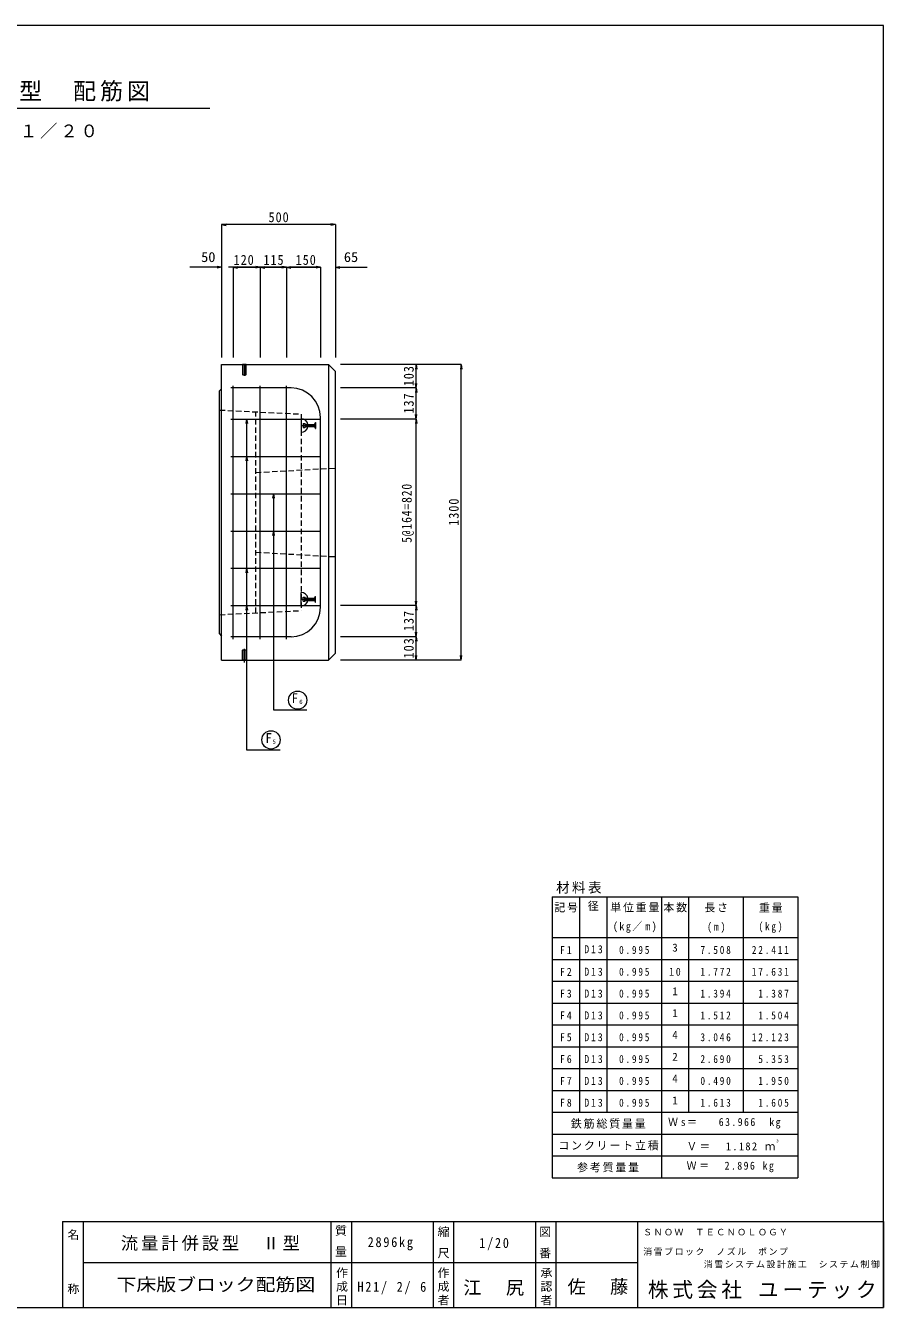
# Model space of a CAD drawing. Units: millimetres, scale not verified. Extents: x -3978 to 3978, y -2819 to 2819.
# Drawn here: x 206 to 3978, y -2819 to 2819 of the extents above; entities that cross this region are included whole.
import ezdxf
from ezdxf.enums import TextEntityAlignment as Align

# ---------------------------------------------------------------- set-up
doc = ezdxf.new("R2010")
doc.units = ezdxf.units.MM
doc.header["$LTSCALE"] = 20
doc.linetypes.add('CHAIN2', pattern=[12, 9, -1, 1, -1])
doc.linetypes.add('DASHED1', pattern=[1.8, 1.2, -0.6])
for name, color, linetype, lineweight in [('0-1_製品図', 4, 'Continuous', 9), ('0-3_鉄筋', 2, 'Continuous', 9), ('0-6_鉄筋', 4, 'Continuous', 9), ('0-F', 7, 'Continuous', 9), ('1-0', 7, 'Continuous', 9)]:
    doc.layers.add(name, color=color, linetype=linetype, lineweight=lineweight)
doc.styles.add('@ＭＳ ゴシック', font='')
doc.styles.add('ＭＳ ゴシック', font='')
doc.styles.get('@ＭＳ ゴシック').set_extended_font_data('@MS Gothic')
doc.styles.get('ＭＳ ゴシック').set_extended_font_data('MS Gothic')

msp = doc.modelspace()

# ---------------------------------------------------------------- linework, layer by layer
at = {"layer": '0-1_製品図', "color": 3}
for p, q in [((1068.1, 1327.95), (1538.1, 1327.95)), ((1068.1, 27.95), (1068.1, 1327.95)), ((1538.1, 1327.95), (1568.1, 1297.95)), ((1538.1, 1327.95), (1538.1, 27.95)), ((1568.1, 57.95), (1568.1, 1297.95)), ((1568.1, 57.95), (1538.1, 27.95)), ((1068.1, 27.95), (1538.1, 27.95))]:
    msp.add_line(p, q, dxfattribs=at)
at = {"layer": '0-1_製品図', "color": 7, "linetype": 'DASHED1'}
for p, q in [((1160.1, 1327.95), (1176.1, 1327.95)), ((1160.1, 1327.95), (1176.1, 1327.95)), ((1059.1, 1127.95), (1418.1, 1110)), ((1218.1, 235.9), (1218.1, 1120)), ((1418.1, 1110), (1418.1, 245.9)), ((1218.1, 852.95), (1568.1, 872.95)), ((1218.1, 502.95), (1568.1, 482.95)), ((1059.1, 227.95), (1418.1, 245.9)), ((1160.1, 27.95), (1176.1, 27.95)), ((1160.1, 27.95), (1176.1, 27.95))]:
    msp.add_line(p, q, dxfattribs=at)
at = {"layer": '0-1_製品図'}
for p, q in [((1161.2, 1327.95), (1161.2, 1282.95)), ((1175, 1282.95), (1175, 1327.95)), ((1160.1, 1284.05), (1161.2, 1282.95)), ((1161.2, 1282.95), (1175, 1282.95)), ((1175, 1282.95), (1176.1, 1284.05)), ((1418.1, 1089.95), (1418.1, 1029.95)), ((1479.1, 1072.45), (1481.1, 1072.45)), ((1479.1, 1072.45), (1479.1, 1047.45)), ((1481.1, 1072.45), (1481.1, 1047.45)), ((1426.1, 1068.95), (1433.6, 1068.95)), ((1426.1, 1068.95), (1426.1, 1050.95)), ((1426.1, 1050.95), (1433.6, 1050.95)), ((1433.6, 1068.95), (1433.6, 1050.95)), ((1436.6, 1064.95), (1433.6, 1068.95)), ((1436.6, 1054.95), (1433.6, 1050.95)), ((1436.6, 1064.95), (1474.1, 1064.95)), ((1436.6, 1064.95), (1436.6, 1054.95)), ((1436.6, 1054.95), (1474.1, 1054.95)), ((1479.1, 1047.45), (1481.1, 1047.45)), ((1418.1, 265.95), (1418.1, 325.95)), ((1426.1, 304.95), (1433.6, 304.95)), ((1426.1, 286.95), (1426.1, 304.95)), ((1426.1, 286.95), (1433.6, 286.95)), ((1433.6, 286.95), (1433.6, 304.95)), ((1436.6, 300.95), (1433.6, 304.95)), ((1436.6, 290.95), (1433.6, 286.95)), ((1436.6, 290.95), (1436.6, 300.95)), ((1436.6, 300.95), (1474.1, 300.95)), ((1436.6, 290.95), (1474.1, 290.95)), ((1479.1, 308.45), (1481.1, 308.45)), ((1479.1, 283.45), (1479.1, 308.45)), ((1479.1, 283.45), (1481.1, 283.45)), ((1481.1, 283.45), (1481.1, 308.45)), ((1160.1, 71.85), (1161.2, 72.95)), ((1161.2, 27.95), (1161.2, 72.95)), ((1161.2, 72.95), (1175, 72.95)), ((1175, 72.95), (1175, 27.95)), ((1175, 72.95), (1176.1, 71.85))]:
    msp.add_line(p, q, dxfattribs=at)
at = {"layer": '0-1_製品図', "linetype": 'CHAIN2'}
for p, q in [((1168.1, 1331.9), (1168.1, 1279)), ((1168.1, 24), (1168.1, 76.9))]:
    msp.add_line(p, q, dxfattribs=at)
at = {"layer": '0-1_製品図', "color": 7, "lineweight": 18}
for p, q in [((1059.1, 1212.95), (1068.1, 1221.95)), ((1059.1, 142.95), (1059.1, 1212.95)), ((1059.1, 142.95), (1068.1, 133.95))]:
    msp.add_line(p, q, dxfattribs=at)
at = {"layer": '0-1_製品図', "linetype": 'DASHED1'}
msp.add_line((1168.1, 17.95), (1168.1, 87.95), dxfattribs=at)
at = {"layer": '0-1_製品図'}
for points in [[(1176.1, 1284.05), (1176.1, 1327.95), (1160.1, 1327.95), (1160.1, 1284.05)], [(1176.1, 71.85), (1176.1, 27.95), (1160.1, 27.95), (1160.1, 71.85)]]:
    msp.add_lwpolyline(points, dxfattribs=at)
for centre, radius, start, end in [((1418.1, 1059.95), 30, 9.59407, 90), ((1418.1, 1059.95), 30, 270, 350.40593), ((1474.1, 1069.95), 5, 270, 0), ((1474.1, 1049.95), 5, 360, 90), ((1418.1, 295.95), 30, 9.59407, 90), ((1418.1, 295.95), 30, 270, 350.40593), ((1474.1, 305.95), 5, 270, 0), ((1474.1, 285.95), 5, 0, 90)]:
    msp.add_arc(centre, radius, start, end, dxfattribs=at)
at = {"layer": '0-3_鉄筋'}
for p, q in [((1373.1, 1224.95), (1108.1, 1224.95)), ((1118.1, 120.95), (1118.1, 1234.95)), ((1238.1, 120.95), (1238.1, 1234.95)), ((1353.1, 120.95), (1353.1, 1234.95)), ((1108.1, 1087.95), (1503.1, 1087.95)), ((1503.1, 260.95), (1503.1, 1094.95)), ((1108.1, 923.95), (1503.1, 923.95)), ((1108.1, 759.95), (1503.1, 759.95)), ((1108.1, 595.95), (1503.1, 595.95)), ((1108.1, 431.95), (1503.1, 431.95)), ((1108.1, 267.95), (1503.1, 267.95)), ((1373.1, 130.95), (1108.1, 130.95))]:
    msp.add_line(p, q, dxfattribs=at)
for centre, start, end in [((1373.1, 1094.95), 0, 90), ((1373.1, 260.95), 270, 0)]:
    msp.add_arc(centre, 130, start, end, dxfattribs=at)
at = {"layer": '0-6_鉄筋'}
for p, q in [((1068.1, 1943.65), (1087.79, 1947.13)), ((1568.1, 1943.65), (1068.1, 1943.65)), ((1068.1, 1943.65), (1087.79, 1940.18)), ((1068.1, 1943.65), (1068.1, 1755.72)), ((1568.1, 1943.65), (1548.4, 1947.13)), ((1568.1, 1943.65), (1548.4, 1940.18)), ((1568.1, 1943.65), (1568.1, 1755.72)), ((1068.1, 1755.72), (928.1, 1755.72)), ((1068.1, 1755.72), (1048.4, 1759.2)), ((1068.1, 1755.72), (1048.4, 1752.25)), ((1068.1, 1755.72), (1068.1, 1359.14)), ((1238.1, 1755.72), (1098.1, 1755.72)), ((1118.1, 1755.72), (1137.79, 1759.2)), ((1118.1, 1755.72), (1258.1, 1755.72)), ((1118.1, 1755.72), (1137.79, 1752.25)), ((1118.1, 1755.72), (1118.1, 1359.14)), ((1353.1, 1755.72), (1213.1, 1755.72)), ((1238.1, 1755.72), (1218.4, 1759.2)), ((1238.1, 1755.72), (1218.4, 1752.25)), ((1238.1, 1755.72), (1257.79, 1759.2)), ((1238.1, 1755.72), (1378.1, 1755.72)), ((1238.1, 1755.72), (1238.1, 1359.14)), ((1238.1, 1755.72), (1353.1, 1755.72)), ((1353.1, 1755.72), (1333.4, 1759.2)), ((1353.1, 1755.72), (1333.4, 1752.25)), ((1353.1, 1755.72), (1372.79, 1759.2)), ((1353.1, 1755.72), (1493.1, 1755.72)), ((1353.1, 1755.72), (1372.79, 1752.25)), ((1353.1, 1755.72), (1353.1, 1359.14)), ((1353.1, 1755.72), (1503.1, 1755.72)), ((1503.1, 1755.72), (1363.1, 1755.72)), ((1503.1, 1755.72), (1483.4, 1759.2)), ((1503.1, 1755.72), (1483.4, 1752.25)), ((1503.1, 1755.72), (1503.1, 1359.14)), ((1568.1, 1755.72), (1587.79, 1759.2)), ((1568.1, 1755.72), (1708.1, 1755.72)), ((1568.1, 1755.72), (1587.79, 1752.25)), ((1568.1, 1755.72), (1568.1, 1359.14)), ((1923.49, 1327.95), (1590.66, 1327.95)), ((1923.49, 1327.95), (1920.02, 1308.25)), ((1923.49, 1224.95), (1923.49, 1327.95)), ((1923.49, 1327.95), (1926.97, 1308.25)), ((2121.39, 1327.95), (1923.49, 1327.95)), ((2121.39, 1327.95), (2117.92, 1308.25)), ((2121.39, 27.95), (2121.39, 1327.95)), ((2121.39, 1327.95), (2124.87, 1308.25)), ((1923.49, 1224.95), (1920.02, 1244.65)), ((1923.49, 1224.95), (1926.97, 1244.65)), ((1923.49, 1224.95), (1590.66, 1224.95)), ((1923.49, 1224.95), (1920.02, 1205.25)), ((1923.49, 1087.95), (1923.49, 1224.95)), ((1923.49, 1224.95), (1926.97, 1205.25)), ((1923.49, 1087.95), (1590.66, 1087.95)), ((1923.49, 1087.95), (1920.02, 1107.65)), ((1923.49, 1087.95), (1920.02, 1068.25)), ((1923.49, 1087.95), (1926.97, 1107.65)), ((1923.49, 267.95), (1923.49, 1087.95)), ((1923.49, 1087.95), (1926.97, 1068.25)), ((1418.1, 1059.95), (1481.1, 1059.95)), ((1418.1, 295.95), (1481.1, 295.95)), ((1923.49, 267.95), (1920.02, 287.65)), ((1923.49, 267.95), (1926.97, 287.65)), ((1923.49, 267.95), (1590.66, 267.95)), ((1923.49, 267.95), (1920.02, 248.25)), ((1923.49, 130.95), (1923.49, 267.95)), ((1923.49, 267.95), (1926.97, 248.25)), ((1923.49, 130.95), (1590.66, 130.95)), ((1923.49, 130.95), (1920.02, 150.65)), ((1923.49, 130.95), (1920.02, 111.25)), ((1923.49, 130.95), (1926.97, 150.65)), ((1923.49, 27.95), (1923.49, 130.95)), ((1923.49, 130.95), (1926.97, 111.25)), ((1923.49, 27.95), (1590.66, 27.95)), ((1923.49, 27.95), (1920.02, 47.65)), ((1923.49, 27.95), (1926.97, 47.65)), ((2121.39, 27.95), (1923.49, 27.95)), ((2121.39, 27.95), (2117.92, 47.65)), ((2121.39, 27.95), (2124.87, 47.65))]:
    msp.add_line(p, q, dxfattribs=at)
at = {"layer": '0-6_鉄筋', "color": 7}
for p, q in [((1295.6, -191.23), (1442.65, -191.23)), ((1178.1, -365.86), (1325.15, -365.86))]:
    msp.add_line(p, q, dxfattribs=at)
at = {"layer": '0-6_鉄筋'}
msp.add_lwpolyline([(1118.1, 1755.72), (1238.1, 1755.72), (1257.79, 1752.25)], dxfattribs=at)
for centre in [(1402.55, -148.09), (1285.05, -322.72)]:
    msp.add_circle(centre, 40.21, dxfattribs=at)
at = {"layer": '0-F'}
for p, q in [((1178.1, 1087.95), (1174.63, 1068.25)), ((1178.1, 1087.95), (1178.1, -365.86)), ((1178.1, 1087.95), (1181.57, 1068.25)), ((1178.1, 923.95), (1174.63, 904.25)), ((1178.1, 923.95), (1181.57, 904.25)), ((1295.6, 759.95), (1292.13, 740.25)), ((1295.6, 759.95), (1295.6, -191.23)), ((1295.6, 759.95), (1299.07, 740.25)), ((1295.6, 595.95), (1292.13, 576.25)), ((1295.6, 595.95), (1299.07, 576.25)), ((1178.1, 431.95), (1174.63, 412.25)), ((1178.1, 431.95), (1181.57, 412.25)), ((1178.1, 267.95), (1174.63, 248.25)), ((1178.1, 267.95), (1181.57, 248.25))]:
    msp.add_line(p, q, dxfattribs=at)
at = {"layer": '1-0', "color": 5}
for p, q in [((3978.45, 2818.65), (-3978.45, 2818.65)), ((3978.45, -2818.65), (3978.45, 2818.65)), ((-3978.45, -2818.65), (3978.45, -2818.65))]:
    msp.add_line(p, q, dxfattribs=at)
at = {"layer": '1-0'}
for p, q in [((-1006.29, 2455.59), (1016.54, 2455.59)), ((2642.11, -1012.56), (2642.11, -1576.56)), ((2642.11, -1012.56), (2642.11, -1960.56)), ((2762.11, -1012.56), (2762.11, -1576.56)), ((2762.11, -1012.56), (2762.11, -1960.56)), ((3002.11, -1012.56), (3002.11, -2248.56)), ((3122.11, -1012.56), (3122.11, -1480.56)), ((3122.11, -1012.56), (3122.11, -1960.56)), ((3362.11, -1012.56), (3362.11, -1576.56)), ((3362.11, -1012.56), (3362.11, -1960.56)), ((2522.11, -1192.56), (3602.11, -1192.56)), ((2522.11, -1288.56), (3602.11, -1288.56)), ((2522.11, -1384.56), (3602.11, -1384.56)), ((2522.11, -1480.56), (3602.11, -1480.56)), ((2522.11, -1576.56), (3602.11, -1576.56)), ((2522.11, -1576.56), (3602.11, -1576.56)), ((2522.11, -1576.56), (3602.11, -1576.56)), ((2522.11, -1672.56), (3602.11, -1672.56)), ((2522.11, -1672.56), (3602.11, -1672.56)), ((2522.11, -1768.56), (3602.11, -1768.56)), ((2522.11, -1864.56), (3602.11, -1864.56)), ((2522.11, -1960.56), (3602.11, -1960.56)), ((2522.11, -2056.56), (3602.11, -2056.56)), ((2522.11, -2152.56), (3602.11, -2152.56))]:
    msp.add_line(p, q, dxfattribs=at)
at = {"layer": '1-0', "color": 3}
for p, q in [((2522.11, -1012.56), (2522.11, -2248.56)), ((2522.11, -1012.56), (3602.11, -1012.56)), ((3602.11, -1012.56), (3602.11, -2248.56)), ((2522.11, -2248.56), (3602.11, -2248.56))]:
    msp.add_line(p, q, dxfattribs=at)
at = {"layer": '1-0', "color": 2}
for p, q in [((368.45, -2440.65), (368.45, -2818.65)), ((368.45, -2440.65), (3978.45, -2440.65)), ((458.45, -2440.65), (458.45, -2818.65)), ((1548.45, -2440.65), (1548.45, -2818.65)), ((1638.45, -2440.65), (1638.45, -2818.65)), ((1998.45, -2440.65), (1998.45, -2818.65)), ((2088.45, -2440.65), (2088.45, -2818.65)), ((2448.45, -2440.65), (2448.45, -2818.65)), ((2538.45, -2440.65), (2538.45, -2818.65)), ((2898.45, -2818.65), (2898.45, -2440.65)), ((3978.45, -2440.65), (3978.45, -2818.65)), ((458.45, -2620.65), (1548.45, -2620.65)), ((1548.45, -2620.65), (2898.45, -2620.65)), ((468.45, -2818.65), (3978.45, -2818.65))]:
    msp.add_line(p, q, dxfattribs=at)

# ---------------------------------------------------------------- texts
at = {"layer": '0-6_鉄筋', "color": 7, "style": 'ＭＳ ゴシック', "width": 1.05}
for s, p in [('50', (977.92, 1765.72)), ('65', (1605.62, 1765.72))]:
    msp.add_text(s, height=43.99, dxfattribs=at).set_placement(p, align=Align.BOTTOM_LEFT)
at = {"layer": '0-6_鉄筋', "color": 7, "style": 'ＭＳ ゴシック'}
for s, height, p in [('F', 42.77, (1375.48, -174.01)), ('6', 19.55, (1409, -171.37)), ('F', 42.77, (1260.14, -348.64)), ('5', 19.55, (1291.5, -346))]:
    msp.add_text(s, height=height, dxfattribs=at).set_placement(p, align=Align.BOTTOM_LEFT)
at = {"layer": '0-6_鉄筋', "color": 7, "char_height": 43.99, "attachment_point": 7, "style": 'ＭＳ ゴシック'}
for s, insert in [('\\T1.15;\\W0.9;500', (1274.1, 1953.65)), ('\\T1.15;\\W0.9;120', (1120.6, 1765.72)), ('\\T1.15;\\W0.9;115', (1251.6, 1765.72)), ('\\T1.15;\\W0.9;150', (1393.51, 1765.72))]:
    msp.add_mtext(s, dxfattribs=dict(at, insert=insert))
at = {"layer": '0-6_鉄筋', "color": 7, "char_height": 43.99, "attachment_point": 7, "rotation": 90, "style": 'ＭＳ ゴシック'}
for s, insert in [('\\T1.15;\\W0.9;103', (1913.49, 1232.45)), ('\\T1.15;\\W0.9;137', (1913.49, 1112.45)), ('\\T1.15;\\W0.85;5@164=820', (1913.49, 543.95)), ('\\T1.15;\\W0.9;1300', (2111.39, 618.95)), ('\\T1.15;\\W0.9;137', (1913.49, 155.45)), ('\\T1.15;\\W0.9;103', (1913.49, 35.45))]:
    msp.add_mtext(s, dxfattribs=dict(at, insert=insert))
at = {"layer": '1-0', "style": 'ＭＳ ゴシック'}
for s, height, p in [('径', 35.19, (2678.11, -1081.56)), ('3', 35.19, (3050.11, -1264.56)), ('1', 35.19, (3050.11, -1456.56)), ('1', 35.19, (3050.11, -1552.56)), ('4', 35.19, (3050.11, -1648.56)), ('2', 35.19, (3050.11, -1744.56)), ('4', 35.19, (3050.11, -1840.56)), ('1', 35.19, (3050.11, -1936.56)), ('３', 11.73, (3504.14, -2096.51))]:
    msp.add_text(s, height=height, dxfattribs=at).set_placement(p, align=Align.BOTTOM_LEFT)
at = {"layer": '1-0', "style": 'ＭＳ ゴシック', "width": 1.15}
msp.add_text('下床版ブロック配筋図', height=55.72, dxfattribs=at).set_placement((605.55, -2762.67), align=Align.BOTTOM_LEFT)
at = {"layer": '1-0', "attachment_point": 7, "style": 'ＭＳ ゴシック'}
for s, insert, char_height in [('\\T1.17;流量計併設型\u3000Ⅱ型\u3000配筋図', (-771.07, 2484.86), 74.29), ('\\T1.17;本体ブロック\u3000Ｓ＝１／２０', (-620.22, 2321.29), 55.76), ('\\T1.17;材料表', (2538.91, -998.9), 43.99), ('\\T1.17;記号', (2531.11, -1081.56), 35.19), ('\\T1.17;単位重量', (2777.11, -1081.56), 35.19), ('\\T1.17;本数', (3011.11, -1081.56), 35.19), ('\\T1.17;長さ', (3191.11, -1081.56), 35.19), ('\\T1.17;重量', (3431.11, -1081.56), 35.19), ('\\T1.32;\\W0.9;(kg／m)', (2789.11, -1171.56), 35.19), ('\\T1.38;\\W0.9;(m)', (3203.11, -1171.56), 35.19), ('\\T1.39;\\W0.85;(kg)', (3429.61, -1171.56), 35.19), ('\\T1.37;\\W0.9;F1', (2556.61, -1264.56), 35.19), ('\\T1.38;\\W0.9;D13', (2663.11, -1261.76), 35.19), ('\\T1.39;\\W0.85;0.995', (2816.11, -1264.56), 35.19), ('\\T1.39;\\W0.85;7.508', (3173.95, -1264.56), 35.19), ('\\T1.4;\\W0.85;22.411', (3399.91, -1264.56), 35.19), ('\\T1.37;\\W0.9;F2', (2556.61, -1360.56), 35.19), ('\\T1.38;\\W0.9;D13', (2663.11, -1360.56), 35.19), ('\\T1.39;\\W0.85;0.995', (2816.11, -1360.56), 35.19), ('\\T1.37;\\W0.9;10', (3036.07, -1360.56), 35.19), ('\\T1.39;\\W0.85;1.772', (3173.95, -1360.56), 35.19), ('\\T1.4;\\W0.85;17.631', (3399.91, -1360.56), 35.19), ('\\T1.37;\\W0.9;F3', (2556.61, -1456.56), 35.19), ('\\T1.38;\\W0.9;D13', (2663.11, -1456.56), 35.19), ('\\T1.39;\\W0.85;0.995', (2816.11, -1456.56), 35.19), ('\\T1.39;\\W0.85;1.394', (3173.95, -1456.56), 35.19), ('\\T1.4;\\W0.85;\\~1.387', (3399.91, -1456.56), 35.19), ('\\T1.37;\\W0.9;F4', (2556.61, -1552.56), 35.19), ('\\T1.38;\\W0.9;D13', (2663.11, -1552.56), 35.19), ('\\T1.39;\\W0.85;0.995', (2816.11, -1552.56), 35.19), ('\\T1.39;\\W0.85;1.512', (3173.95, -1552.56), 35.19), ('\\T1.4;\\W0.85;\\~1.504', (3399.91, -1552.56), 35.19), ('\\T1.37;\\W0.9;F5', (2556.61, -1648.56), 35.19), ('\\T1.38;\\W0.9;D13', (2663.11, -1648.56), 35.19), ('\\T1.39;\\W0.85;0.995', (2816.11, -1648.56), 35.19), ('\\T1.39;\\W0.85;3.046', (3173.95, -1648.56), 35.19), ('\\T1.4;\\W0.85;12.123', (3399.91, -1648.56), 35.19), ('\\T1.37;\\W0.9;F6', (2556.61, -1744.56), 35.19), ('\\T1.38;\\W0.9;D13', (2663.11, -1744.56), 35.19), ('\\T1.39;\\W0.85;0.995', (2816.11, -1744.56), 35.19), ('\\T1.39;\\W0.85;2.690', (3173.95, -1744.56), 35.19), ('\\T1.4;\\W0.85;\\~5.353', (3399.91, -1744.56), 35.19), ('\\T1.37;\\W0.9;F7', (2556.61, -1840.56), 35.19), ('\\T1.38;\\W0.9;D13', (2663.11, -1840.56), 35.19), ('\\T1.39;\\W0.85;0.995', (2816.11, -1840.56), 35.19), ('\\T1.39;\\W0.85;0.490', (3173.95, -1840.56), 35.19), ('\\T1.4;\\W0.85;\\~1.950', (3399.91, -1840.56), 35.19), ('\\T1.37;\\W0.9;F8', (2556.61, -1936.56), 35.19), ('\\T1.38;\\W0.9;D13', (2663.11, -1936.56), 35.19), ('\\T1.39;\\W0.85;0.995', (2816.11, -1936.56), 35.19), ('\\T1.39;\\W0.85;1.613', (3173.95, -1936.56), 35.19), ('\\T1.4;\\W0.85;\\~1.605', (3399.91, -1936.56), 35.19), ('\\T1.17;鉄筋総質量量', (2604.19, -2032.56), 35.19), ('\\T1.29;\\W0.9;Ｗs＝\u3000\\~63.966\u3000kg', (3031.73, -2032.56), 35.19), ('\\T1.17;コンクリート立積', (2549.11, -2128.56), 35.19), ('\\T1.26;\\W0.95;Ｖ＝\u30001.182\\~ｍ', (3113.24, -2128.56), 35.19), ('\\T1.17;参考質量量', (2631.19, -2224.56), 35.19), ('\\T1.29;\\W0.9;Ｗ＝\u30002.896\\~kg', (3113.24, -2224.56), 35.19), ('\\T1.17;ＳＮＯＷ\u3000ＴＥＣＮＯＬＯＧＹ', (2921.85, -2502.57), 28.04), ('\\T1.17;流量計併設型\u3000Ⅱ型', (624.6, -2570.81), 55.76), ('\\T1.28;\\W0.9;2896kg', (1710.3, -2567.86), 43.99), ('\\T1.28;\\W0.9;1/20', (2201.19, -2567.86), 43.99), ('\\T1.17;消雪ブロック\u3000ノズル\u3000ポンプ\u3000', (2922.42, -2590.76), 28.04), ('\\T1.17;消雪システム設計施工\u3000システム制御', (3188.61, -2646.37), 28.04), ('\\T1.28;\\W0.9;H21/\\~2/\\~6', (1665.3, -2760.68), 43.99), ('\\T1.17;江\u3000尻', (2131.03, -2767.39), 58.65), ('\\T1.17;佐\u3000藤', (2589.14, -2763.68), 58.65), ('\\T1.18;株式会社\\~ユーテック', (2942.43, -2781.55), 66.91)]:
    msp.add_mtext(s, dxfattribs=dict(at, insert=insert, char_height=char_height))
at = {"layer": '1-0', "attachment_point": 7, "rotation": 270, "style": '@ＭＳ ゴシック'}
for s, insert, char_height in [('\\T1.17;名\u3000\u3000\u3000称', (391.39, -2472.65), 37.39), ('\\T1.21;質\\~量', (1568.94, -2454.78), 37.39), ('\\T1.21;縮\\~尺', (2019.37, -2459.94), 37.68), ('\\T1.21;図\\~番', (2466.36, -2459.94), 37.68), ('\\T1.17;作成日', (1572.99, -2640.2), 37.68), ('\\T1.17;作成者', (2019.37, -2640.2), 37.68), ('\\T1.17;承認者', (2471.52, -2640.2), 37.68)]:
    msp.add_mtext(s, dxfattribs=dict(at, insert=insert, char_height=char_height))

doc.saveas('drawing.dxf')
